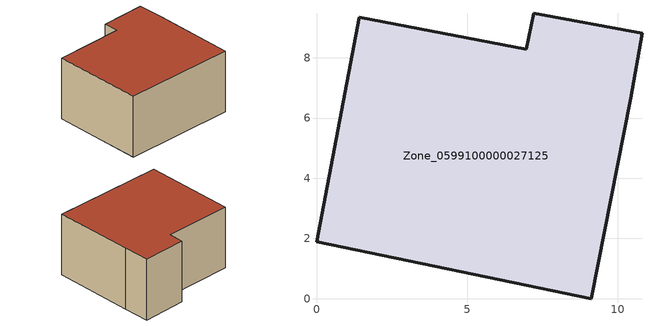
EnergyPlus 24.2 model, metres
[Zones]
Zone_0599100000027125
 floor ground (C_G): 10.43,6.66 9.12,0 0,1.9 1.42,9.35 6.97,8.28 7.21,9.48 10.81,8.81 z0
 wall outside (C_F): 10.81,8.81 7.21,9.48 6.97,8.28 1.42,9.35 0,1.9 9.12,0 10.43,6.66 10.81,8.81 z0:5.24
 roof outside (C_R): 9.12,0 10.43,6.66 10.81,8.81 7.21,9.48 6.97,8.28 1.42,9.35 0,1.9 z5.24
[BUILDING]
Pand.0599100000027125: North Axis=0; Terrain=City; Loads Convergence Tolerance Value=0.04; Temperature Convergence Tolerance Value=0.4; Solar Distribution=FullExterior; Maximum Number of Warmup Days=25; Minimum Number of Warmup Days=1
[Site:Location]
Rotterdam.The.Hague.AP_ZH_NLD Design_Conditions: Latitude=51.96; Longitude=4.45; Time Zone=1; Elevation=-4.5
[SITE:GROUNDTEMPERATURE:BUILDINGSURFACE]
18, 18, 18, 18, 18, 18, 18, 18, 18, 18, 18, 18
[MATERIAL] Thermal Absorptance=0.9; Solar Absorptance=0.7; Visible Absorptance=0.7
Name | Roughness | Thickness | Conductivity | Density | Specific Heat
G.TC.1946 | MediumSmooth | 0.15 | 1 | 540 | 1210
F.TC.1946 | Rough | 0.3 | 0.857143 | 1920 | 840
R.TC.1946 | MediumRough | 0.2 | 0.909091 | 1500 | 1000
[CONSTRUCTION]
C_G: G.TC.1946
C_F: F.TC.1946
C_R: R.TC.1946
[ZONE]
Zone_0599100000027125: Type=1; Multiplier=1; Ceiling Height=Autocalculate; Volume=Autocalculate; Floor Area=autocalculate; Part of Total Floor Area=Yes
[ZONEINFILTRATION:DESIGNFLOWRATE]
Infil_Zone_0599100000027125: Zone or ZoneList or Space or SpaceList=Zone_0599100000027125; Schedule=AlwaysOn; Design Flow Rate Calculation Method=Flow/Area; Flow Rate per Floor Area=0.003; Constant Term Coefficient=1; Temperature Term Coefficient=0; Velocity Term Coefficient=0; Velocity Squared Term Coefficient=0
[HVACTEMPLATE:ZONE:IDEALLOADSAIRSYSTEM]
Zone_0599100000027125: Maximum Heating Supply Air Temperature=50; Minimum Cooling Supply Air Temperature=13; Maximum Heating Supply Air Humidity Ratio=0.0156; Minimum Cooling Supply Air Humidity Ratio=0.0077; Heating Limit=NoLimit; Cooling Limit=NoLimit; Dehumidification Control Type=ConstantSensibleHeatRatio; Cooling Sensible Heat Ratio=0.7; Dehumidification Setpoint=60; Humidification Control Type=None; Humidification Setpoint=30; Outdoor Air Method=None; Outdoor Air Flow Rate per Person=0.00944; Outdoor Air Flow Rate per Zone Floor Area=0; Outdoor Air Flow Rate per Zone=0; Demand Controlled Ventilation Type=None; Outdoor Air Economizer Type=NoEconomizer; Heat Recovery Type=None; Sensible Heat Recovery Effectiveness=0.7; Latent Heat Recovery Effectiveness=0.65
[ZONECONTROL:THERMOSTAT]
ThermostatControl_Zone_0599100000027125: Zone or ZoneList=Zone_0599100000027125; Control Type Schedule=DualSetpointControlType; Control 1=Thermostat_Zone_0599100000027125; Temperature Difference Between Cutout And Setpoint=0
[THERMOSTATSETPOINT:DUALSETPOINT]
Thermostat_Zone_0599100000027125: Heating Setpoint Temperature Schedule=HeatingSetpoint_Zone_0599100000027125; Cooling Setpoint Temperature Schedule=CoolingSetpoint_Zone_0599100000027125
[SCHEDULE:COMPACT]
HeatingSetpoint_Zone_0599100000027125: Through: 12/31, For: AllDays, Until: 24:00, 21
CoolingSetpoint_Zone_0599100000027125: Through: 12/31, For: AllDays, Until: 24:00, 24
DualSetpointControlType: Through: 12/31, For: AllDays, Until: 24:00, 4
AlwaysOn: Through: 12/31, For: AllDays, Until: 24:00, 1
